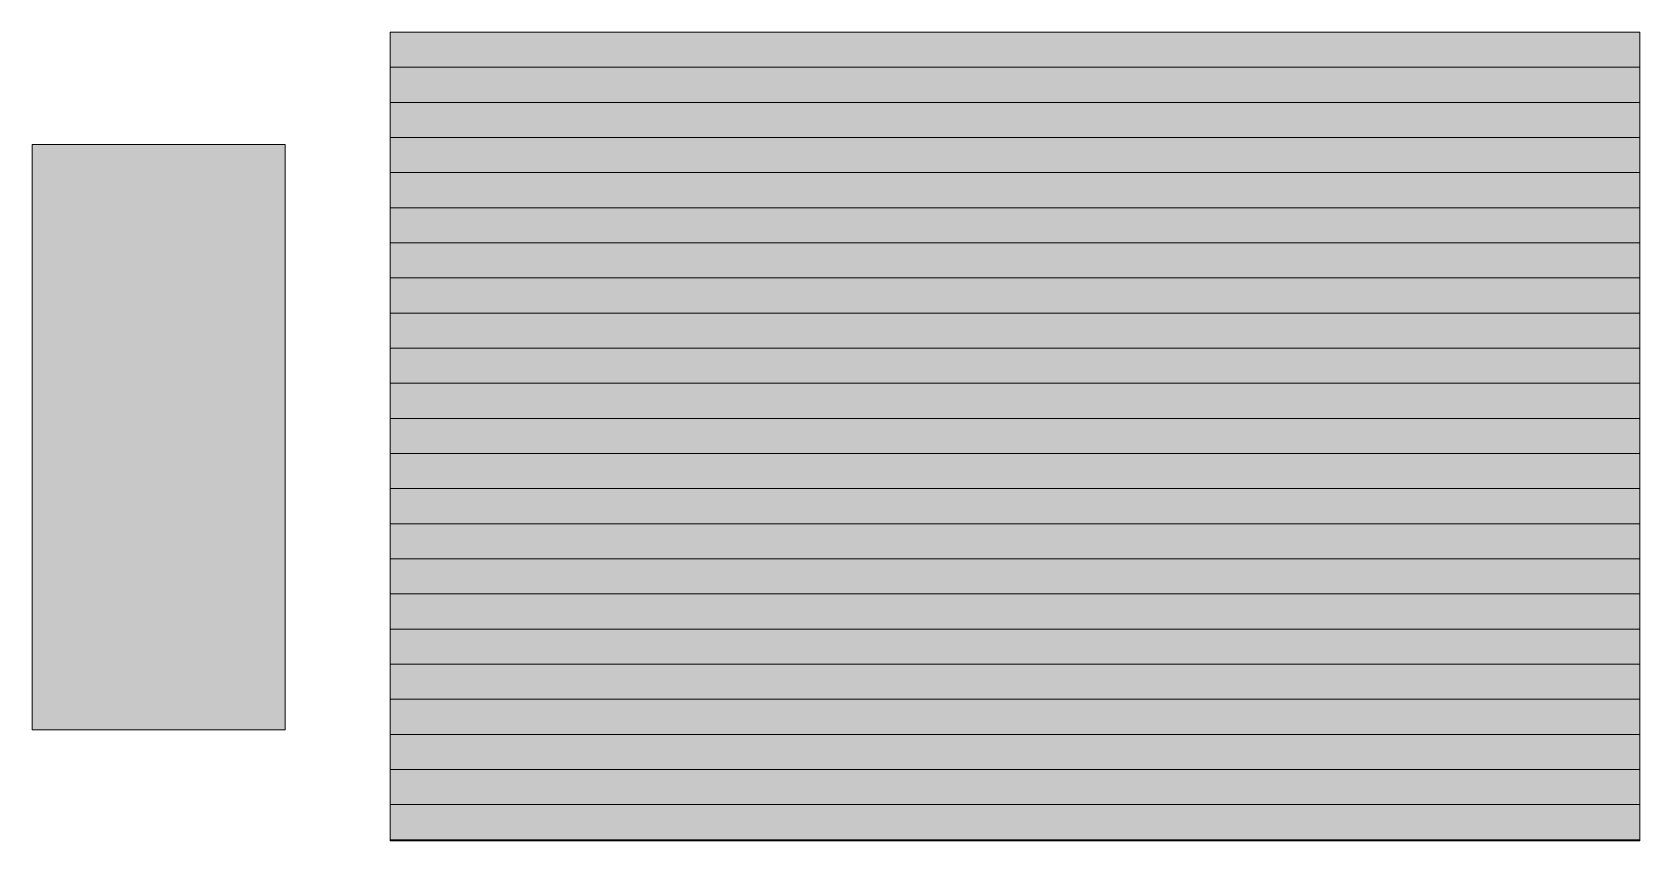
# Model space of a CAD drawing. Header units: millimetres. Extents: x 12 to 639, y -129 to 239.
# Drawn here: x 12.2 to 365.3, y -128.7 to 48.9 of the extents above; entities that cross this region are included whole.
import ezdxf

# ---------------------------------------------------------------- set-up
doc = ezdxf.new("R2010")
doc.units = ezdxf.units.MM
doc.header["$MEASUREMENT"] = 0
doc.layers.add('Graphics', color=7, linetype='Continuous', lineweight=0)

# ---------------------------------------------------------------- blocks, each defined once
blk = doc.blocks.new('Block_1')
at = {"layer": 'Graphics', "transparency": 33554687}
h = blk.add_hatch(color=251, dxfattribs=at)
h.dxf.hatch_style = 2
edge = h.paths.add_edge_path()
edge.add_spline(control_points=[(365.34, 48.9), (365.34, 48.9), (90.87, 48.9), (90.87, 48.9), (90.87, 48.9), (365.34, 48.9), (365.34, 48.9)], knot_values=[0, 0, 0, 0, 1, 1, 1, 2, 2, 2, 2], degree=3, periodic=0)
h = blk.add_hatch(color=251, dxfattribs=at)
h.dxf.hatch_style = 2
h.paths.add_polyline_path([(365.34, 41.19), (90.87, 41.19), (90.87, 48.9), (365.34, 48.9)])
h = blk.add_hatch(color=251, dxfattribs=at)
h.dxf.hatch_style = 2
h.paths.add_polyline_path([(365.34, 33.48), (90.87, 33.48), (90.87, 41.19), (365.34, 41.19)])
h = blk.add_hatch(color=251, dxfattribs=at)
h.dxf.hatch_style = 2
h.paths.add_polyline_path([(365.34, 25.77), (90.87, 25.77), (90.87, 33.48), (365.34, 33.48)])
h = blk.add_hatch(color=250, dxfattribs=at)
h.dxf.hatch_style = 2
h.paths.add_polyline_path([(365.34, 18.06), (90.87, 18.06), (90.87, 25.77), (365.34, 25.77)])
h = blk.add_hatch(color=250, dxfattribs=at)
h.dxf.hatch_style = 2
h.paths.add_polyline_path([(365.34, 10.36), (90.87, 10.36), (90.87, 18.06), (365.34, 18.06)])
h = blk.add_hatch(color=250, dxfattribs=at)
h.dxf.hatch_style = 2
h.paths.add_polyline_path([(365.34, 2.65), (90.87, 2.65), (90.87, 10.36), (365.34, 10.36)])
h = blk.add_hatch(color=250, dxfattribs=at)
h.dxf.hatch_style = 2
h.paths.add_polyline_path([(365.34, -5.06), (90.87, -5.06), (90.87, 2.65), (365.34, 2.65)])
h = blk.add_hatch(color=250, dxfattribs=at)
h.dxf.hatch_style = 2
h.paths.add_polyline_path([(365.34, -12.77), (90.87, -12.77), (90.87, -5.06), (365.34, -5.06)])
h = blk.add_hatch(color=250, dxfattribs=at)
h.dxf.hatch_style = 2
h.paths.add_polyline_path([(365.34, -20.48), (90.87, -20.48), (90.87, -12.77), (365.34, -12.77)])
h = blk.add_hatch(color=250, dxfattribs=at)
h.dxf.hatch_style = 2
h.paths.add_polyline_path([(365.34, -28.19), (90.87, -28.19), (90.87, -20.48), (365.34, -20.48)])
h = blk.add_hatch(color=250, dxfattribs=at)
h.dxf.hatch_style = 2
h.paths.add_polyline_path([(365.34, -35.9), (90.87, -35.9), (90.87, -28.19), (365.34, -28.19)])
h = blk.add_hatch(color=250, dxfattribs=at)
h.dxf.hatch_style = 2
h.paths.add_polyline_path([(365.34, -43.61), (90.87, -43.61), (90.87, -35.9), (365.34, -35.9)])
h = blk.add_hatch(color=250, dxfattribs=at)
h.dxf.hatch_style = 2
h.paths.add_polyline_path([(365.34, -51.32), (90.87, -51.32), (90.87, -43.61), (365.34, -43.61)])
h = blk.add_hatch(color=250, dxfattribs=at)
h.dxf.hatch_style = 2
h.paths.add_polyline_path([(365.34, -59.02), (90.87, -59.02), (90.87, -51.32), (365.34, -51.32)])
h = blk.add_hatch(color=250, dxfattribs=at)
h.dxf.hatch_style = 2
h.paths.add_polyline_path([(365.34, -66.73), (90.87, -66.73), (90.87, -59.02), (365.34, -59.02)])
h = blk.add_hatch(color=250, dxfattribs=at)
h.dxf.hatch_style = 2
h.paths.add_polyline_path([(365.34, -74.44), (90.87, -74.44), (90.87, -66.73), (365.34, -66.73)])
h = blk.add_hatch(color=250, dxfattribs=at)
h.dxf.hatch_style = 2
h.paths.add_polyline_path([(365.34, -82.15), (90.87, -82.15), (90.87, -74.44), (365.34, -74.44)])
h = blk.add_hatch(color=250, dxfattribs=at)
h.dxf.hatch_style = 2
h.paths.add_polyline_path([(365.34, -89.86), (90.87, -89.86), (90.87, -82.15), (365.34, -82.15)])
h = blk.add_hatch(color=250, dxfattribs=at)
h.dxf.hatch_style = 2
h.paths.add_polyline_path([(365.34, -97.57), (90.87, -97.57), (90.87, -89.86), (365.34, -89.86)])
h = blk.add_hatch(color=250, dxfattribs=at)
h.dxf.hatch_style = 2
h.paths.add_polyline_path([(365.34, -105.28), (90.87, -105.28), (90.87, -97.57), (365.34, -97.57)])
h = blk.add_hatch(color=250, dxfattribs=at)
h.dxf.hatch_style = 2
h.paths.add_polyline_path([(365.34, -112.99), (90.87, -112.99), (90.87, -105.28), (365.34, -105.28)])
h = blk.add_hatch(color=250, dxfattribs=at)
h.dxf.hatch_style = 2
h.paths.add_polyline_path([(365.34, -120.7), (90.87, -120.7), (90.87, -112.99), (365.34, -112.99)])
h = blk.add_hatch(color=250, dxfattribs=at)
h.dxf.hatch_style = 2
h.paths.add_polyline_path([(365.34, -128.4), (90.87, -128.4), (90.87, -120.7), (365.34, -120.7)])
h = blk.add_hatch(color=250, dxfattribs=at)
h.dxf.hatch_style = 2
h.paths.add_polyline_path([(90.87, -128.4), (365.34, -128.4), (365.34, -128.65), (90.87, -128.65)])
at = {"layer": 'Graphics'}
for points in [[(365.34, 41.19), (90.87, 41.19), (90.87, 48.9), (365.34, 48.9)], [(365.34, 48.9), (90.87, 48.9), (90.87, -128.65), (365.34, -128.65)], [(365.34, 33.48), (90.87, 33.48), (90.87, 41.19), (365.34, 41.19)], [(365.34, 25.77), (90.87, 25.77), (90.87, 33.48), (365.34, 33.48)], [(365.34, 18.06), (90.87, 18.06), (90.87, 25.77), (365.34, 25.77)], [(365.34, 10.36), (90.87, 10.36), (90.87, 18.06), (365.34, 18.06)], [(365.34, 2.65), (90.87, 2.65), (90.87, 10.36), (365.34, 10.36)], [(365.34, -5.06), (90.87, -5.06), (90.87, 2.65), (365.34, 2.65)], [(365.34, -12.77), (90.87, -12.77), (90.87, -5.06), (365.34, -5.06)], [(365.34, -20.48), (90.87, -20.48), (90.87, -12.77), (365.34, -12.77)], [(365.34, -28.19), (90.87, -28.19), (90.87, -20.48), (365.34, -20.48)], [(365.34, -35.9), (90.87, -35.9), (90.87, -28.19), (365.34, -28.19)], [(365.34, -43.61), (90.87, -43.61), (90.87, -35.9), (365.34, -35.9)], [(365.34, -51.32), (90.87, -51.32), (90.87, -43.61), (365.34, -43.61)], [(365.34, -59.02), (90.87, -59.02), (90.87, -51.32), (365.34, -51.32)], [(365.34, -66.73), (90.87, -66.73), (90.87, -59.02), (365.34, -59.02)], [(365.34, -74.44), (90.87, -74.44), (90.87, -66.73), (365.34, -66.73)], [(365.34, -82.15), (90.87, -82.15), (90.87, -74.44), (365.34, -74.44)], [(365.34, -89.86), (90.87, -89.86), (90.87, -82.15), (365.34, -82.15)], [(365.34, -97.57), (90.87, -97.57), (90.87, -89.86), (365.34, -89.86)], [(365.34, -105.28), (90.87, -105.28), (90.87, -97.57), (365.34, -97.57)], [(365.34, -112.99), (90.87, -112.99), (90.87, -105.28), (365.34, -105.28)], [(365.34, -120.7), (90.87, -120.7), (90.87, -112.99), (365.34, -112.99)], [(365.34, -128.4), (90.87, -128.4), (90.87, -120.7), (365.34, -120.7)], [(90.87, -128.4), (365.34, -128.4), (365.34, -128.65), (90.87, -128.65)]]:
    blk.add_lwpolyline(points, close=True, dxfattribs=at)
blk.add_open_spline([(365.34, 48.9), (365.34, 48.9), (90.87, 48.9), (90.87, 48.9), (90.87, 48.9), (365.34, 48.9), (365.34, 48.9)], degree=3, knots=[0, 0, 0, 0, 1, 1, 1, 2, 2, 2, 2], dxfattribs=at)
blk = doc.blocks.new('Block_0')
at = {"layer": 'Graphics'}
blk.add_blockref('Block_1', (0, 0), dxfattribs=at)

msp = doc.modelspace()

# ---------------------------------------------------------------- hatches: boundary and pattern name
at = {"layer": 'Graphics', "transparency": 33554687}
msp.add_hatch(color=250, dxfattribs=at).paths.add_polyline_path([(12.25, 24.25), (12.25, -104.28), (67.79, -104.28), (67.79, 24.25)])

# ---------------------------------------------------------------- linework, layer by layer
at = {"layer": 'Graphics'}
msp.add_lwpolyline([(12.25, 24.25), (12.25, -104.28), (67.79, -104.28), (67.79, 24.25)], close=True, dxfattribs=at)

# ---------------------------------------------------------------- block references
msp.add_blockref('Block_0', (0, 0), dxfattribs=at)

doc.saveas('drawing.dxf')
